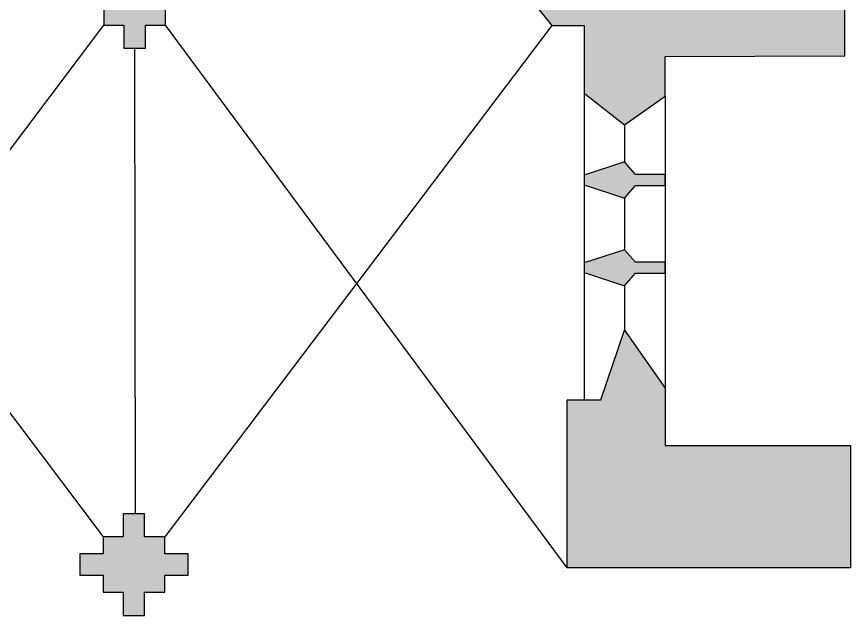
# Model space of a CAD drawing. Extents: x 309 to 370, y -277 to -28.
# Drawn here: x 352.65 to 365.83, y -277.01 to -267.55 of the extents above; entities that cross this region are included whole.
import ezdxf

# ---------------------------------------------------------------- set-up
doc = ezdxf.new("R2010")
doc.units = 0
for name, color, linetype in [('BASE_PLAN', 7, 'CONTINUOUS'), ('POCHE', 7, 'CONTINUOUS'), ('VAULT_LINES', 7, 'CONTINUOUS')]:
    doc.layers.add(name, color=color, linetype=linetype)

# ---------------------------------------------------------------- blocks, each defined once
blk = doc.blocks.new('*U52')
at = {"layer": 'POCHE', "linetype": 'CONTINUOUS', "extrusion": (0, 0, -1)}
for points in [[(-362.257, -271.807), (-362.257, -271.235), (-361.618, -271.596)], [(-361.618, -271.596), (-362.257, -271.235), (-361.618, -271.445)], [(-362.257, -271.807), (-362.433, -271.434), (-362.257, -271.235)], [(-362.433, -271.607), (-362.433, -271.434), (-362.257, -271.807)], [(-362.434, -271.605), (-362.434, -271.434), (-362.433, -271.607)], [(-362.433, -271.607), (-362.434, -271.434), (-362.433, -271.434)], [(-362.901, -271.605), (-362.901, -271.434), (-362.434, -271.605)], [(-362.434, -271.605), (-362.901, -271.434), (-362.434, -271.434)]]:
    blk.add_solid(points, dxfattribs=at)
blk = doc.blocks.new('*U53')
at = {"layer": 'POCHE', "linetype": 'CONTINUOUS', "extrusion": (0, 0, -1)}
for points in [[(-362.257, -270.421), (-362.257, -269.848), (-361.618, -270.21)], [(-361.618, -270.21), (-362.257, -269.848), (-361.618, -270.059)], [(-362.257, -270.421), (-362.433, -270.047), (-362.257, -269.848)], [(-362.433, -270.221), (-362.433, -270.047), (-362.257, -270.421)], [(-362.434, -270.219), (-362.434, -270.047), (-362.433, -270.221)], [(-362.433, -270.221), (-362.434, -270.047), (-362.433, -270.047)], [(-362.901, -270.219), (-362.901, -270.047), (-362.434, -270.219)], [(-362.434, -270.219), (-362.901, -270.047), (-362.434, -270.047)]]:
    blk.add_solid(points, dxfattribs=at)
blk = doc.blocks.new('*U72')
at = {"layer": 'POCHE', "linetype": 'CONTINUOUS', "extrusion": (0, 0, -1)}
for points in [[(-362.257, -276.264), (-362.257, -272.504), (-361.881, -276.264)], [(-361.881, -276.264), (-362.257, -272.504), (-361.881, -273.606)], [(-362.257, -276.264), (-362.901, -273.421), (-362.257, -272.504)], [(-362.901, -274.33), (-362.901, -273.421), (-362.257, -276.264)], [(-361.881, -276.264), (-361.881, -273.606), (-361.352, -276.264)], [(-361.352, -276.264), (-361.881, -273.606), (-361.352, -273.606)], [(-362.901, -276.264), (-362.901, -274.33), (-362.257, -276.264)], [(-365.829, -276.264), (-365.829, -274.33), (-362.901, -276.264)], [(-362.901, -276.264), (-365.829, -274.33), (-362.901, -274.33)]]:
    blk.add_solid(points, dxfattribs=at)
blk = doc.blocks.new('*U73')
at = {"layer": 'POCHE', "linetype": 'CONTINUOUS', "extrusion": (0, 0, -1)}
for points in [[(-362.257, -269.262), (-362.257, -265.239), (-361.618, -268.761)], [(-361.618, -266.807), (-362.257, -265.239), (-361.618, -265.74)], [(-361.618, -268.761), (-362.257, -265.239), (-361.618, -267.694)], [(-361.618, -267.694), (-362.257, -265.239), (-361.618, -266.807)], [(-362.257, -269.262), (-362.901, -265.689), (-362.257, -265.239)], [(-362.901, -266.317), (-362.901, -265.689), (-362.257, -269.262)], [(-362.901, -268.184), (-362.901, -266.317), (-362.257, -269.262)], [(-362.901, -268.184), (-365.74, -266.331), (-362.901, -266.317)], [(-365.74, -268.17), (-365.74, -266.331), (-362.901, -268.184)], [(-361.11, -267.694), (-361.11, -266.807), (-360.756, -267.25)], [(-361.618, -267.694), (-361.618, -266.807), (-361.11, -267.694)], [(-361.11, -267.694), (-361.618, -266.807), (-361.11, -266.807)], [(-362.901, -268.811), (-362.901, -268.184), (-362.257, -269.262)]]:
    blk.add_solid(points, dxfattribs=at)
blk = doc.blocks.new('*U74')
at = {"layer": 'POCHE', "linetype": 'CONTINUOUS', "extrusion": (0, 0, -1)}
for points in [[(-354.67, -275.775), (-354.67, -275.411), (-354.332, -277.013)], [(-354.332, -275.775), (-354.67, -275.411), (-354.332, -275.411)], [(-354.332, -277.013), (-354.67, -275.411), (-354.332, -276.648)], [(-354.332, -276.648), (-354.67, -275.411), (-354.332, -275.775)], [(-354.332, -276.648), (-354.332, -275.775), (-354.014, -276.648)], [(-354.014, -276.043), (-354.332, -275.775), (-354.014, -275.775)], [(-354.014, -276.648), (-354.332, -275.775), (-354.014, -276.38)], [(-354.014, -276.38), (-354.332, -275.775), (-354.014, -276.043)], [(-354.67, -276.648), (-354.67, -275.775), (-354.332, -277.013)], [(-354.987, -276.043), (-354.987, -275.775), (-354.67, -276.648)], [(-354.67, -276.648), (-354.987, -275.775), (-354.67, -275.775)], [(-354.014, -276.38), (-354.014, -276.043), (-353.644, -276.38)], [(-353.644, -276.38), (-354.014, -276.043), (-353.644, -276.043)], [(-354.987, -276.38), (-354.987, -276.043), (-354.67, -276.648)], [(-355.358, -276.38), (-355.358, -276.043), (-354.987, -276.38)], [(-354.987, -276.38), (-355.358, -276.043), (-354.987, -276.043)], [(-354.987, -276.648), (-354.987, -276.38), (-354.67, -276.648)], [(-354.67, -277.013), (-354.67, -276.648), (-354.332, -277.013)]]:
    blk.add_solid(points, dxfattribs=at)
blk = doc.blocks.new('*U75')
at = {"layer": 'POCHE', "linetype": 'CONTINUOUS', "extrusion": (0, 0, -1)}
for points in [[(-354.681, -266.814), (-354.681, -266.449), (-354.343, -268.051)], [(-354.343, -266.814), (-354.681, -266.449), (-354.343, -266.449)], [(-354.343, -268.051), (-354.681, -266.449), (-354.343, -267.687)], [(-354.343, -267.687), (-354.681, -266.449), (-354.343, -266.814)], [(-354.343, -267.687), (-354.343, -266.814), (-354.025, -267.687)], [(-354.025, -267.082), (-354.343, -266.814), (-354.025, -266.814)], [(-354.025, -267.687), (-354.343, -266.814), (-354.025, -267.419)], [(-354.025, -267.419), (-354.343, -266.814), (-354.025, -267.082)], [(-354.681, -267.687), (-354.681, -266.814), (-354.343, -268.051)], [(-354.998, -267.082), (-354.998, -266.814), (-354.681, -267.687)], [(-354.681, -267.687), (-354.998, -266.814), (-354.681, -266.814)], [(-354.025, -267.419), (-354.025, -267.082), (-353.655, -267.419)], [(-353.655, -267.419), (-354.025, -267.082), (-353.655, -267.082)], [(-354.998, -267.419), (-354.998, -267.082), (-354.681, -267.687)], [(-355.369, -267.419), (-355.369, -267.082), (-354.998, -267.419)], [(-354.998, -267.419), (-355.369, -267.082), (-354.998, -267.082)], [(-354.998, -267.687), (-354.998, -267.419), (-354.681, -267.687)], [(-354.681, -268.051), (-354.681, -267.687), (-354.343, -268.051)]]:
    blk.add_solid(points, dxfattribs=at)

msp = doc.modelspace()

# ---------------------------------------------------------------- linework, layer by layer
at = {"layer": 'BASE_PLAN'}
for p, q in [((365.74, -268.17), (365.74, -266.331)), ((360.756, -267.25), (361.11, -267.694)), ((354.025, -267.419), (354.025, -267.687)), ((354.998, -267.687), (354.998, -267.419)), ((354.025, -267.687), (354.343, -267.687)), ((354.343, -267.687), (354.343, -268.051)), ((354.681, -267.687), (354.998, -267.687)), ((354.681, -268.051), (354.681, -267.687)), ((361.11, -267.694), (361.618, -267.694)), ((361.618, -267.694), (361.618, -268.761)), ((354.343, -268.051), (354.681, -268.051)), ((362.901, -268.184), (365.74, -268.17)), ((362.901, -268.811), (362.901, -268.184)), ((361.618, -268.761), (361.618, -273.606)), ((361.618, -268.761), (362.257, -269.262)), ((362.257, -269.262), (362.901, -268.811)), ((362.901, -268.811), (362.901, -273.421)), ((362.257, -269.262), (362.257, -269.847)), ((362.257, -269.848), (361.618, -270.059)), ((362.433, -270.047), (362.257, -269.848)), ((361.618, -270.059), (361.618, -270.21)), ((362.901, -270.047), (362.433, -270.047)), ((362.901, -270.219), (362.901, -270.047)), ((361.618, -270.21), (362.257, -270.421)), ((362.257, -270.421), (362.434, -270.219)), ((362.434, -270.219), (362.901, -270.219)), ((362.257, -270.419), (362.257, -271.233)), ((362.257, -271.235), (361.618, -271.445)), ((362.433, -271.434), (362.257, -271.235)), ((361.618, -271.445), (361.618, -271.596)), ((362.901, -271.434), (362.433, -271.434)), ((362.901, -271.605), (362.901, -271.434)), ((361.618, -271.596), (362.257, -271.807)), ((362.257, -271.807), (362.434, -271.605)), ((362.434, -271.605), (362.901, -271.605)), ((362.257, -271.806), (362.257, -272.504)), ((361.881, -273.606), (362.257, -272.504)), ((362.257, -272.504), (362.901, -273.421)), ((362.901, -273.421), (362.901, -274.33)), ((361.352, -276.264), (361.352, -273.606)), ((361.352, -273.606), (361.881, -273.606)), ((362.901, -274.33), (365.829, -274.33)), ((365.829, -274.33), (365.829, -276.264)), ((354.67, -275.411), (354.332, -275.411)), ((354.332, -275.411), (354.332, -275.775)), ((354.67, -275.775), (354.67, -275.411)), ((354.332, -275.775), (354.014, -275.775)), ((354.014, -275.775), (354.014, -276.043)), ((354.987, -275.775), (354.67, -275.775)), ((354.987, -276.043), (354.987, -275.775)), ((354.014, -276.043), (353.644, -276.043)), ((353.644, -276.043), (353.644, -276.38)), ((355.358, -276.043), (354.987, -276.043)), ((355.358, -276.38), (355.358, -276.043)), ((365.829, -276.264), (361.352, -276.264)), ((353.644, -276.38), (354.014, -276.38)), ((354.014, -276.38), (354.014, -276.648)), ((354.987, -276.648), (354.987, -276.38)), ((354.987, -276.38), (355.358, -276.38)), ((354.014, -276.648), (354.332, -276.648)), ((354.332, -276.648), (354.332, -277.013)), ((354.67, -276.648), (354.987, -276.648)), ((354.67, -277.013), (354.67, -276.648)), ((354.332, -277.013), (354.67, -277.013))]:
    msp.add_line(p, q, dxfattribs=at)
at = {"layer": 'VAULT_LINES'}
for p, q in [((347.924, -267.687), (354.014, -275.775)), ((347.924, -275.775), (354.025, -267.687)), ((361.11, -267.694), (354.987, -275.775)), ((361.352, -276.264), (354.998, -267.687)), ((354.512, -268.051), (354.522, -275.411))]:
    msp.add_line(p, q, dxfattribs=at)

# ---------------------------------------------------------------- block references
at = {"layer": 'POCHE'}
for name in ['*U73', '*U75', '*U53', '*U52', '*U72', '*U74']:
    msp.add_blockref(name, (0, 0), dxfattribs=at)

doc.saveas('drawing.dxf')
